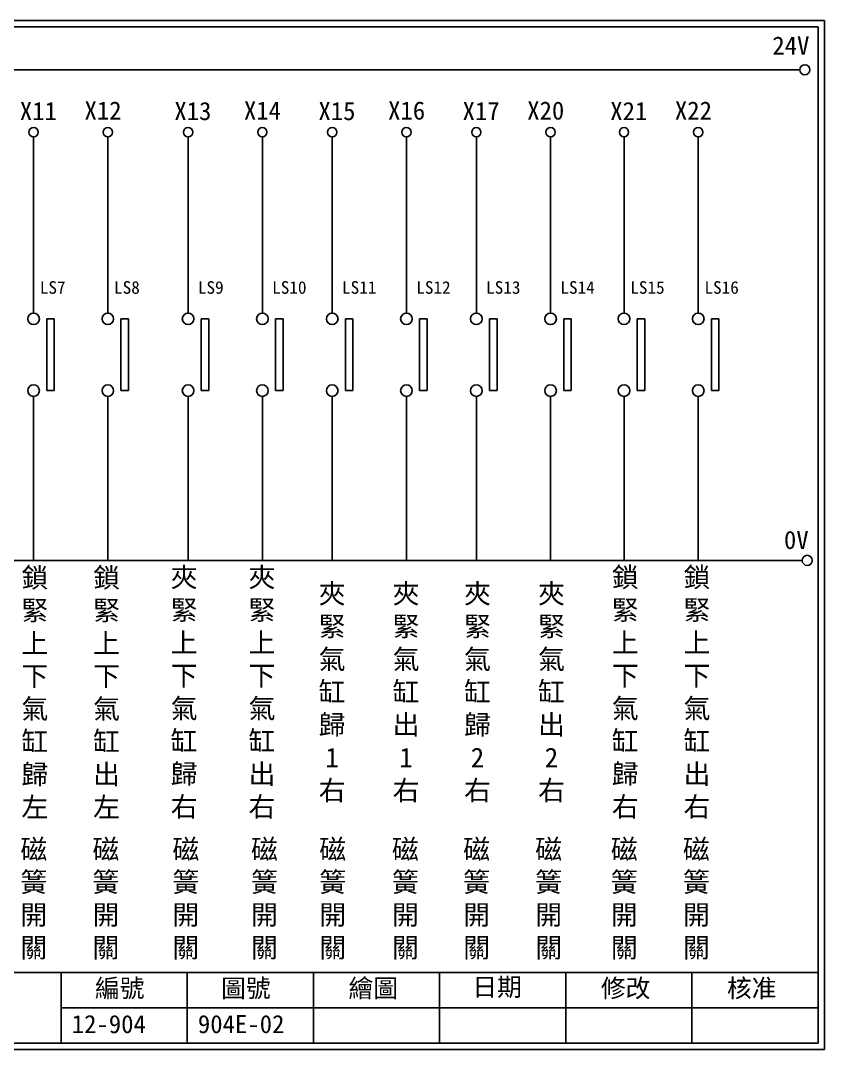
# Model space of a CAD drawing. Extents: x 275 to 562, y 265 to 469.
# Drawn here: x 402.6 to 561.9, y 264.9 to 468.9 of the extents above; entities that cross this region are included whole.
import ezdxf

# ---------------------------------------------------------------- set-up
doc = ezdxf.new("R2010")
doc.units = 0
doc.layers.get('0').update_dxf_attribs({"linetype": 'CONTINUOUS'})
doc.layers.add('圖框層', color=7, linetype='CONTINUOUS')
doc.layers.add('標尺寸層', color=3, linetype='CONTINUOUS')
doc.styles.add('CNS', font='romanc.shx', dxfattribs={"bigfont": 'chineset.shx'})
doc.styles.add('STSL', font='KAIU.TTF')

msp = doc.modelspace()

# ---------------------------------------------------------------- linework, layer by layer
for p, q in [((409.31, 409.78), (407.81, 409.78)), ((424.02, 409.78), (422.52, 409.78)), ((439.92, 409.78), (438.42, 409.78)), ((454.64, 409.78), (453.13, 409.78)), ((468.48, 409.78), (466.98, 409.78)), ((483.19, 409.78), (481.69, 409.78)), ((497.04, 409.78), (495.53, 409.78)), ((511.75, 409.78), (510.24, 409.78)), ((526.3, 409.78), (524.79, 409.78)), ((541.01, 409.78), (539.51, 409.78)), ((409.31, 395.55), (407.81, 395.55)), ((424.02, 395.55), (422.52, 395.55)), ((439.92, 395.55), (438.42, 395.55)), ((454.64, 395.55), (453.13, 395.55)), ((468.48, 395.55), (466.98, 395.55)), ((483.19, 395.55), (481.69, 395.55)), ((497.04, 395.55), (495.53, 395.55)), ((511.75, 395.55), (510.24, 395.55)), ((526.3, 395.55), (524.79, 395.55)), ((541.01, 395.55), (539.51, 395.55))]:
    msp.add_line(p, q)
for centre in [(558.02, 459.17), (558.5, 361.9)]:
    msp.add_circle(centre, 1)
at = {"layer": '圖框層', "color": 7}
for p, q in [((561.9, 468.91), (274.9, 468.91)), ((560.65, 467.66), (276.15, 467.66)), ((560.65, 266.2), (560.65, 467.66)), ((561.9, 264.95), (561.9, 468.91)), ((276.15, 280.2), (560.65, 280.2)), ((410.65, 266.2), (410.65, 280.2)), ((435.65, 266.2), (435.65, 280.2)), ((460.65, 266.2), (460.65, 280.2)), ((485.65, 266.2), (485.65, 280.2)), ((510.65, 266.2), (510.65, 280.2)), ((535.65, 266.2), (535.65, 280.2)), ((410.65, 273.2), (560.65, 273.2)), ((276.15, 266.2), (560.65, 266.2)), ((274.9, 264.95), (561.9, 264.95))]:
    msp.add_line(p, q, dxfattribs=at)
at = {"layer": '標尺寸層', "color": 7}
for p, q in [((279.42, 459.17), (557.02, 459.17)), ((405.2, 445.86), (405.2, 410.93)), ((419.91, 445.86), (419.91, 410.93)), ((435.82, 445.86), (435.82, 410.93)), ((450.53, 445.86), (450.53, 410.93)), ((464.37, 445.86), (464.37, 410.93)), ((479.08, 445.86), (479.08, 410.93)), ((492.93, 445.86), (492.93, 410.93)), ((507.64, 445.86), (507.64, 410.93)), ((522.19, 445.86), (522.19, 410.93)), ((536.9, 445.86), (536.9, 410.93)), ((407.81, 395.55), (407.81, 409.78)), ((409.31, 395.55), (409.31, 409.78)), ((422.52, 395.55), (422.52, 409.78)), ((424.02, 395.55), (424.02, 409.78)), ((438.42, 395.55), (438.42, 409.78)), ((439.92, 395.55), (439.92, 409.78)), ((453.13, 395.55), (453.13, 409.78)), ((454.64, 395.55), (454.64, 409.78)), ((466.98, 395.55), (466.98, 409.78)), ((468.48, 395.55), (468.48, 409.78)), ((481.69, 395.55), (481.69, 409.78)), ((483.19, 395.55), (483.19, 409.78)), ((495.53, 395.55), (495.53, 409.78)), ((497.04, 395.55), (497.04, 409.78)), ((510.24, 395.55), (510.24, 409.78)), ((511.75, 395.55), (511.75, 409.78)), ((524.79, 395.55), (524.79, 409.78)), ((526.3, 395.55), (526.3, 409.78)), ((539.51, 395.55), (539.51, 409.78)), ((541.01, 395.55), (541.01, 409.78)), ((405.2, 394.41), (405.2, 361.9)), ((405.2, 394.4), (405.2, 361.9)), ((419.91, 394.41), (419.91, 361.9)), ((419.91, 394.4), (419.91, 361.9)), ((435.82, 394.41), (435.82, 361.9)), ((435.82, 394.4), (435.82, 361.9)), ((450.53, 394.41), (450.53, 361.9)), ((450.53, 394.4), (450.53, 361.9)), ((464.37, 394.41), (464.37, 361.9)), ((464.37, 394.4), (464.37, 361.9)), ((479.08, 394.41), (479.08, 361.9)), ((479.08, 394.4), (479.08, 361.9)), ((492.93, 394.41), (492.93, 361.9)), ((492.93, 394.4), (492.93, 361.9)), ((507.64, 394.41), (507.64, 361.9)), ((507.64, 394.4), (507.64, 361.9)), ((522.19, 394.41), (522.19, 361.9)), ((522.19, 394.4), (522.19, 361.9)), ((536.9, 394.41), (536.9, 361.9)), ((536.9, 394.4), (536.9, 361.9)), ((279.63, 361.9), (557.5, 361.9))]:
    msp.add_line(p, q, dxfattribs=at)
for centre, radius in [((405.2, 446.78), 0.92), ((405.2, 446.78), 0.92), ((419.91, 446.78), 0.92), ((435.82, 446.78), 0.92), ((435.82, 446.78), 0.92), ((450.53, 446.78), 0.92), ((464.37, 446.78), 0.92), ((464.37, 446.78), 0.92), ((479.08, 446.78), 0.92), ((492.93, 446.78), 0.92), ((492.93, 446.78), 0.92), ((507.64, 446.78), 0.92), ((522.19, 446.78), 0.92), ((522.19, 446.78), 0.92), ((536.9, 446.78), 0.92), ((405.2, 409.78), 1.15), ((419.91, 409.78), 1.15), ((435.82, 409.78), 1.15), ((450.53, 409.78), 1.15), ((464.37, 409.78), 1.15), ((479.08, 409.78), 1.15), ((492.93, 409.78), 1.15), ((507.64, 409.78), 1.15), ((522.19, 409.78), 1.15), ((536.9, 409.78), 1.15), ((405.2, 395.55), 1.15), ((419.91, 395.55), 1.15), ((435.82, 395.55), 1.15), ((450.53, 395.55), 1.15), ((464.37, 395.55), 1.15), ((479.08, 395.55), 1.15), ((492.93, 395.55), 1.15), ((507.64, 395.55), 1.15), ((522.19, 395.55), 1.15), ((536.9, 395.55), 1.15)]:
    msp.add_circle(centre, radius, dxfattribs=at)

# ---------------------------------------------------------------- texts
at = {"layer": '圖框層', "color": 4, "style": 'STSL'}
for s, height, p in [('24V', 3.6, (551.58, 462.16)), ('X12', 3.6, (415.29, 449.28)), ('X14', 3.6, (446.88, 449.28)), ('X16', 3.6, (475.44, 449.28)), ('X20', 3.6, (503.01, 449.28)), ('X22', 3.6, (532.27, 449.28)), ('X11', 3.6, (402.47, 449.18)), ('X13', 3.6, (433.09, 449.18)), ('X15', 3.6, (461.64, 449.18)), ('X17', 3.6, (490.2, 449.18)), ('X21', 3.6, (519.46, 449.18)), ('LS7', 2.5, (406.44, 414.75)), ('LS8', 2.5, (421.15, 414.75)), ('LS9', 2.5, (437.76, 414.75)), ('LS10', 2.5, (452.48, 414.75)), ('LS11', 2.5, (466.32, 414.75)), ('LS12', 2.5, (481.03, 414.75)), ('LS13', 2.5, (494.87, 414.75)), ('LS14', 2.5, (509.59, 414.75)), ('LS15', 2.5, (523.43, 414.75)), ('LS16', 2.5, (538.14, 414.75)), ('0V', 3.6, (553.88, 364.15)), ('繪圖', 3.6, (467.59, 275.29)), ('日期', 3.6, (492.12, 275.53)), ('編號', 3.6, (417.36, 275.28)), ('圖號', 3.6, (442.36, 275.28)), ('修改', 3.6, (517.59, 275.29)), ('核准', 3.6, (542.59, 275.29)), ('12-904', 3.6, (412.76, 268.17)), ('904E-02', 3.6, (437.76, 268.17))]:
    msp.add_text(s, height=height, dxfattribs=at).set_placement(p)
at = {"layer": '標尺寸層', "color": 7, "char_height": 3.9, "width": 4.9608, "attachment_point": 5, "style": 'CNS'}
for s, insert in [('{\\fDFKai-SB|b0|i0|c136|p65;鎖緊上下氣缸歸左}', (405.45, 335.6)), ('{\\fDFKai-SB|b0|i0|c136|p65;鎖緊上下氣缸出左}', (419.66, 335.6)), ('{\\fDFKai-SB|b0|i0|c136|p65;夾緊上下氣缸歸右}', (435.03, 335.6)), ('{\\fDFKai-SB|b0|i0|c136|p65;夾緊上下氣缸出右}', (450.45, 335.6)), ('{\\fDFKai-SB|b0|i0|c136|p65;鎖緊上下氣缸歸右}', (522.43, 335.6)), ('{\\fDFKai-SB|b0|i0|c136|p65;鎖緊上下氣缸出右}', (536.64, 335.6)), ('{\\fDFKai-SB|b0|i0|c136|p65;夾緊氣缸歸1右}', (464.35, 335.6)), ('{\\fDFKai-SB|b0|i0|c136|p65;夾緊氣缸出1右}', (479.01, 335.6)), ('{\\fDFKai-SB|b0|i0|c136|p65;夾緊氣缸歸2右}', (493.16, 335.6)), ('{\\fDFKai-SB|b0|i0|c136|p65;夾緊氣缸出2右}', (507.82, 335.6)), ('{\\fDFKai-SB|b0|i0|c136|p65;磁簧開關}', (405.25, 294.67)), ('{\\fDFKai-SB|b0|i0|c136|p65;磁簧開關}', (419.53, 294.67)), ('{\\fDFKai-SB|b0|i0|c136|p65;磁簧開關}', (435.37, 294.67)), ('{\\fDFKai-SB|b0|i0|c136|p65;磁簧開關}', (450.95, 294.67)), ('{\\fDFKai-SB|b0|i0|c136|p65;磁簧開關}', (464.47, 294.67)), ('{\\fDFKai-SB|b0|i0|c136|p65;磁簧開關}', (478.87, 294.67)), ('{\\fDFKai-SB|b0|i0|c136|p65;磁簧開關}', (492.98, 294.67)), ('{\\fDFKai-SB|b0|i0|c136|p65;磁簧開關}', (507.26, 294.67)), ('{\\fDFKai-SB|b0|i0|c136|p65;磁簧開關}', (522.24, 294.67)), ('{\\fDFKai-SB|b0|i0|c136|p65;磁簧開關}', (536.52, 294.67))]:
    msp.add_mtext(s, dxfattribs=dict(at, insert=insert))

doc.saveas('drawing.dxf')
